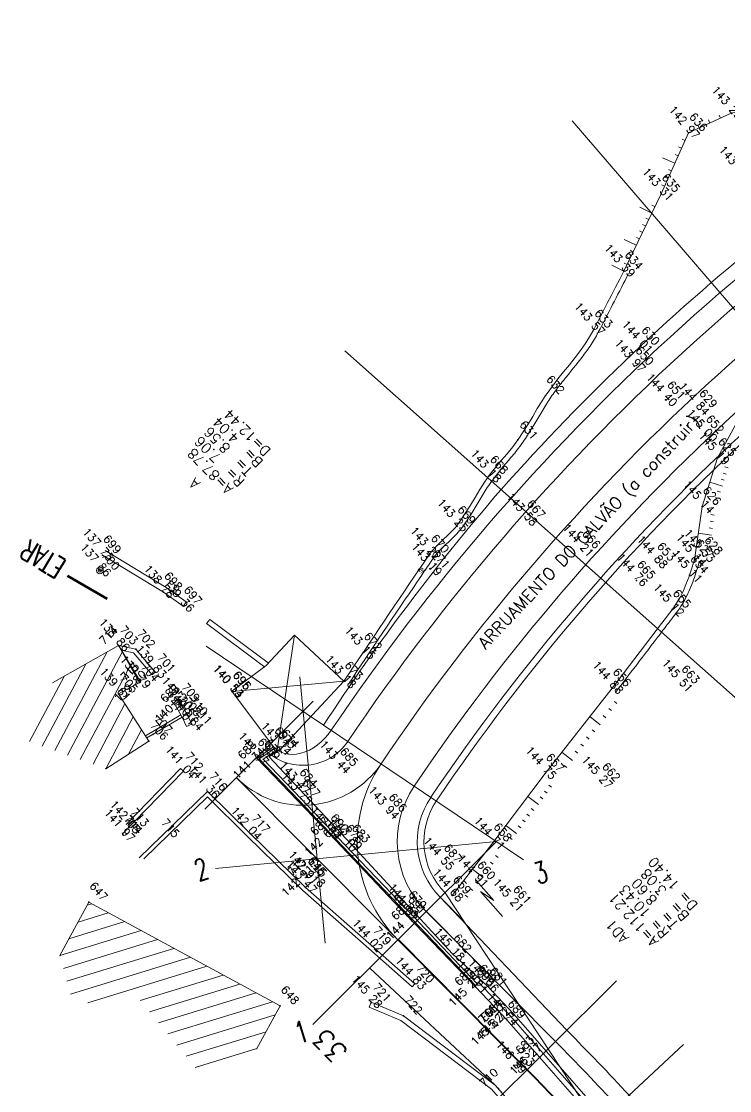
# Model space of a CAD drawing. Header units: millimetres. Extents: x -16 to 1007, y 828 to 1356.
# Drawn here: x 592 to 645.1, y 1263.4 to 1343.5 of the extents above; entities that cross this region are included whole.
import ezdxf
from ezdxf.enums import TextEntityAlignment as Align

# ---------------------------------------------------------------- set-up
doc = ezdxf.new("R2010")
doc.units = ezdxf.units.MM
doc.header["$LTSCALE"] = 4
doc.linetypes.add('CONTINUOUS1', pattern=[0, 0, 0])
doc.linetypes.add('DGN4', pattern=[16.364154, 8.182077, -4.091038, 0, -4.091038])
doc.layers.get('0').update_dxf_attribs({"linetype": 'CONTINUOUS1', "lineweight": 0})
for name, color, linetype, lineweight in [('10', 7, 'CONTINUOUS1', 0), ('13', 7, 'CONTINUOUS1', 0), ('17', 7, 'CONTINUOUS1', 0), ('2', 7, 'CONTINUOUS1', 0), ('57', 7, 'CONTINUOUS1', 0), ('Level 1', 7, 'Continuous', 0)]:
    doc.layers.add(name, color=color, linetype=linetype, lineweight=lineweight)
for name, color, linetype, lineweight, true_color in [('20', 4, 'CONTINUOUS1', 0, 0x00ffff), ('30', 3, 'CONTINUOUS1', 0, 0x00ff00), ('51', 1, 'CONTINUOUS1', 0, 0xff0000), ('53', 3, 'CONTINUOUS1', 0, 0x00ff00)]:
    doc.layers.add(name, color=color, linetype=linetype, lineweight=lineweight, true_color=true_color)
doc.styles.get("Standard").update_dxf_attribs({"font": 'txt_____.ttf'})
doc.styles.add('StyleArial', font='ARIAL.TTF')
doc.dimstyles.new('ISO-25', dxfattribs={"dimtxt": 2.5, "dimasz": 2.5, "dimexe": 1.25, "dimexo": 0.625, "dimtad": 1, "dimtxsty": 'Standard', "dimcen": 2.5, "dimadec": 0, "dimazin": 0, "dimtfac": 1, "dimtmove": 0, "dimatfit": 3, "dimfxl": 0, "dimarcsym": 0})

# ---------------------------------------------------------------- blocks, each defined once
blk = doc.blocks.new('anonymous')
at = {"color": 7, "linetype": 'Continuous', "lineweight": 0}
for p, q in [((-93.666, 99.059), (-132.744, 144.483)), ((-105.977, 88.295), (-149.798, 127.237)), ((-161.909, 108.062), (-161.693, 108.406)), ((-160.162, 106.765), (-159.923, 107.085)), ((-155.779, 103.495), (-160.162, 106.765)), ((-155.54, 103.816), (-159.923, 107.085)), ((-153.556, 105.901), (-155.681, 103.627)), ((-153.556, 105.901), (-154.865, 97.281)), ((-153.556, 105.901), (-149.857, 102.444)), ((-171.711, 102.315), (-166.768, 105.128)), ((-136.39, 89.061), (-160.186, 105.087)), ((-171.534, 97.248), (-167.609, 104.649)), ((-170.583, 96.907), (-166.486, 104.632)), ((-172.485, 97.589), (-169.23, 103.727)), ((-169.632, 96.566), (-165.9, 103.603)), ((-155.681, 103.627), (-158.255, 101.705)), ((-173.436, 97.931), (-170.851, 102.804)), ((-151.263, 82.813), (-153.171, 102.774)), ((-165.536, 102.154), (-165.314, 102.573)), ((-158.241, 101.68), (-149.857, 102.444)), ((-149.857, 102.444), (-154.623, 97.344)), ((-168.681, 96.225), (-166.283, 100.745)), ((-152.172, 100.953), (-160.3, 92.858)), ((-167.73, 95.884), (-165.664, 99.779)), ((-166.014, 96.985), (-165.044, 98.814)), ((-167.73, 95.884), (-164.496, 97.959)), ((-156.391, 96.676), (-155.143, 97.535)), ((-155.463, 96.766), (-154.623, 97.344)), ((-155.135, 97.527), (-154.865, 97.281)), ((-154.623, 97.344), (-154.865, 97.281)), ((-157.928, 95.22), (-135.437, 72.637)), ((-159.487, 88.406), (-138.41, 90.421)), ((-138.41, 90.421), (-152.198, 76.694)), ((-171.166, 81.877), (-168.997, 85.877)), ((-142.621, 86.228), (-140.875, 84.474)), ((-142.269, 86.582), (-130.804, 69.243)), ((-169.805, 84.386), (-167.533, 85.084)), ((-169.125, 85.641), (-168.765, 85.752)), ((-143.684, 85.17), (-136.693, 78.149)), ((-170.486, 83.132), (-166.301, 84.416)), ((-171.166, 81.877), (-165.069, 83.748)), ((-170.904, 80.911), (-163.837, 83.08)), ((-170.642, 79.945), (-162.605, 82.412)), ((-170.381, 78.98), (-161.373, 81.744)), ((-169.063, 78.338), (-160.141, 81.076)), ((-165.143, 78.495), (-158.909, 80.408)), ((-164.454, 77.66), (-157.677, 79.74)), ((-139.997, 79.624), (-139.744, 79.863)), ((-163.765, 76.826), (-156.445, 79.073)), ((-163.076, 75.991), (-155.213, 78.405)), ((-156.414, 74.845), (-154.65, 78.099)), ((-162.387, 75.157), (-155.019, 77.418)), ((-161.698, 74.322), (-155.699, 76.163)), ((-161.008, 73.488), (-156.38, 74.908))]:
    blk.add_line(p, q, dxfattribs=at)
at = {"color": 7, "lineweight": 0}
blk.add_line((-166.749, 105.104), (-165.127, 102.4), dxfattribs=at)
at = {"color": 1, "linetype": 'Continuous', "lineweight": 13, "true_color": 0xff0000}
blk.add_line((-147.927, 80.953), (-138.499, 72.159), dxfattribs=at)
at = {"color": 7, "linetype": 'Continuous', "lineweight": 0}
for points in [[(-128.85, 133.208), (-126.059, 139.009), (-124.004, 143.571), (-120.794, 145.055), (-115.665, 146.048), (-111.953, 145.944), (-106.501, 146.069), (-98.99, 146.256)], [(-122.399, 144.313), (-122.504, 144.54)], [(-121.597, 144.684), (-121.702, 144.911)], [(-123.202, 143.942), (-123.307, 144.169)], [(-124.261, 143.001), (-124.489, 143.104)], [(-124.775, 141.86), (-125.003, 141.963)], [(-124.518, 142.431), (-124.746, 142.533)], [(-125.032, 141.29), (-125.944, 141.701)], [(-125.289, 140.72), (-125.517, 140.822)], [(-125.802, 139.579), (-126.03, 139.682)], [(-125.546, 140.149), (-125.773, 140.252)], [(-126.757, 137.559), (-127.658, 137.992)], [(-126.524, 138.042), (-126.75, 138.15)], [(-126.989, 137.075), (-127.215, 137.184)], [(-127.222, 136.592), (-127.447, 136.7)], [(-127.92, 135.142), (-128.821, 135.575)], [(-127.687, 135.625), (-127.912, 135.733)], [(-127.455, 136.108), (-127.68, 136.217)], [(-128.152, 134.658), (-128.378, 134.767)], [(-128.385, 134.175), (-128.61, 134.283)], [(-149.857, 102.444), (-149.48, 103.009), (-149.103, 103.574), (-148.726, 104.138), (-148.413, 104.608), (-148.349, 104.703), (-147.972, 105.268), (-147.594, 105.832), (-147.215, 106.396), (-146.836, 106.959), (-146.457, 107.522), (-146.077, 108.085), (-145.696, 108.648), (-145.315, 109.21), (-144.934, 109.772), (-144.552, 110.333), (-144.17, 110.894), (-143.787, 111.455), (-143.42, 111.992), (-143.404, 112.016), (-142.971, 112.536), (-142.479, 113.007), (-141.975, 113.47), (-141.508, 113.963), (-141.392, 114.108), (-141.104, 114.507), (-140.73, 115.073), (-140.372, 115.652), (-140.021, 116.236), (-139.667, 116.816), (-139.299, 117.387), (-138.955, 117.876), (-138.907, 117.94), (-138.486, 118.472), (-138.048, 118.992), (-137.608, 119.51), (-137.179, 120.037), (-136.799, 120.549), (-136.776, 120.583), (-136.402, 121.149), (-136.044, 121.727), (-135.695, 122.31), (-135.347, 122.894), (-134.991, 123.472), (-134.728, 123.877), (-134.618, 124.038), (-134.22, 124.589), (-133.803, 125.127), (-133.375, 125.658), (-132.944, 126.188), (-132.518, 126.72), (-132.106, 127.261), (-131.716, 127.816), (-131.356, 128.389), (-131.112, 128.83), (-131.032, 128.985), (-130.72, 129.588), (-130.409, 130.192), (-130.097, 130.795), (-129.785, 131.398), (-129.473, 132.001), (-129.162, 132.605), (-128.85, 133.208), (-128.85, 133.208), (-128.85, 133.208)], [(-128.85, 133.208), (-129.751, 133.641)], [(-128.617, 133.691), (-128.843, 133.8)], [(-117.185, 128.737), (-119.034, 124.338), (-121.842, 119.204), (-122.992, 115.543), (-123.553, 111.563)], [(-121.414, 118.064), (-121.175, 117.989)], [(-121.27, 118.522), (-121.031, 118.447)], [(-122.417, 117.374), (-121.463, 117.074)], [(-121.557, 117.606), (-121.319, 117.531)], [(-121.845, 116.691), (-121.606, 116.616)], [(-122.132, 115.776), (-121.894, 115.701)], [(-121.989, 116.233), (-121.75, 116.159)], [(-122.319, 114.941), (-122.072, 114.906)], [(-122.459, 113.946), (-122.212, 113.911)], [(-122.389, 114.443), (-122.142, 114.408)], [(-123.272, 113.553), (-122.282, 113.413)], [(-122.67, 112.453), (-122.422, 112.418)], [(-122.6, 112.951), (-122.352, 112.916)], [(-161.926, 108.081), (-163.401, 109.138), (-167.98, 111.906)], [(-161.693, 108.406), (-163.181, 109.472), (-167.773, 112.249)], [(-129.739, 101.927), (-129.539, 102.189), (-129.339, 102.451), (-129.139, 102.713), (-128.939, 102.975), (-128.739, 103.236), (-128.539, 103.498), (-128.339, 103.76), (-128.139, 104.022), (-127.939, 104.284), (-127.74, 104.545), (-127.54, 104.807), (-127.34, 105.069), (-127.14, 105.331), (-126.94, 105.593), (-126.74, 105.854), (-126.54, 106.116), (-126.34, 106.378), (-126.14, 106.64), (-125.94, 106.902), (-125.74, 107.163), (-125.541, 107.425), (-125.341, 107.687), (-125.233, 107.827), (-125.142, 107.95), (-124.954, 108.221), (-124.779, 108.501), (-124.616, 108.789), (-124.464, 109.084), (-124.323, 109.384), (-124.193, 109.69), (-124.073, 109.999), (-123.963, 110.31), (-123.928, 110.413), (-123.86, 110.623), (-123.757, 110.936), (-123.655, 111.25), (-123.553, 111.563), (-123.553, 111.563), (-123.553, 111.563)], [(-122.74, 111.955), (-122.493, 111.921)], [(-166.768, 105.128), (-165.181, 102.34), (-166.772, 101.507), (-164.496, 97.959)], [(-164.011, 103.122), (-165.469, 104.862), (-166.768, 105.128)], [(-164.241, 102.93), (-165.631, 104.589), (-166.571, 104.781)], [(-164.011, 103.122), (-164.241, 102.93)], [(-129.739, 101.927), (-134.76, 95.534), (-138.687, 90.322), (-141.729, 86.369)], [(-155.135, 97.527), (-158.255, 101.705), (-158.241, 101.68)], [(-162.125, 100.824), (-162.489, 100.616)], [(-162.489, 100.616), (-161.965, 99.699), (-161.655, 99.043)], [(-162.125, 100.824), (-161.594, 99.892), (-161.277, 99.222)], [(-129.986, 100.399), (-129.789, 100.244)], [(-129.567, 100.931), (-129.371, 100.777)], [(-164.753, 98.36), (-162.101, 99.934)], [(-164.645, 98.192), (-161.999, 99.762)], [(-131.412, 99.796), (-130.626, 99.179)], [(-130.404, 99.866), (-130.208, 99.711)], [(-161.277, 99.222), (-161.655, 99.043)], [(-131.241, 98.8), (-131.044, 98.646)], [(-131.659, 98.268), (-131.463, 98.113)], [(-154.975, 97.448), (-156.216, 96.626), (-153.209, 93.493), (-149.957, 90.08), (-145.212, 85.106), (-139.997, 79.624)], [(-154.865, 97.281), (-155.906, 96.592), (-153.063, 93.63), (-149.803, 90.209), (-145.068, 85.245), (-139.852, 79.761)], [(-154.865, 97.281), (-154.975, 97.448)], [(-133.505, 97.133), (-132.718, 96.515)], [(-132.496, 97.202), (-132.3, 97.048)], [(-132.078, 97.735), (-131.881, 97.58)], [(-139.98, 79.53), (-145.175, 84.936), (-150.927, 90.998), (-156.391, 96.676)], [(-139.079, 79.567), (-141.699, 81.995), (-149.319, 90.226), (-155.463, 96.766)], [(-161.895, 95.702), (-166.491, 90.98)], [(-162.11, 95.911), (-166.196, 91.712)], [(-161.895, 95.702), (-162.11, 95.911)], [(-133.333, 96.137), (-133.137, 95.982)], [(-134.488, 94.649), (-134.288, 94.498)], [(-165.208, 89.209), (-160.097, 94.187), (-156.899, 91.033), (-152.731, 86.971), (-147.794, 82.62), (-144.532, 79.765)], [(-134.815, 94.214), (-134.616, 94.064)], [(-164.872, 89.118), (-160.098, 93.767), (-157.111, 90.821), (-152.935, 86.751), (-147.991, 82.393), (-144.729, 79.539)], [(-136.069, 93.797), (-135.27, 93.195)], [(-135.143, 93.78), (-134.943, 93.63)], [(-136.124, 92.477), (-135.925, 92.326)], [(-135.797, 92.911), (-135.597, 92.761)], [(-137.705, 91.625), (-136.906, 91.023)], [(-136.779, 91.608), (-136.579, 91.458)], [(-136.451, 92.042), (-136.252, 91.892)], [(-137.433, 90.739), (-137.233, 90.589)], [(-138.473, 89.37), (-138.275, 89.218)], [(-140.208, 88.346), (-139.415, 87.736)], [(-139.233, 88.382), (-139.035, 88.23)], [(-138.853, 88.876), (-138.655, 88.724)], [(-139.942, 87.502), (-138.619, 86.002), (-139.619, 86.666), (-138.296, 85.166), (-137.965, 84.791)], [(-140.374, 86.9), (-140.176, 86.748)], [(-139.994, 87.394), (-139.796, 87.242)], [(-168.997, 85.877), (-154.65, 78.099)], [(-140.755, 86.406), (-140.556, 86.253)], [(-144.532, 79.765), (-144.729, 79.539)], [(-130.804, 69.243), (-137.631, 77.041), (-139.98, 79.53)], [(-130.503, 69.506), (-137.335, 77.311), (-139.744, 79.863)], [(-130.292, 69.691), (-137.128, 77.5), (-139.079, 79.567)], [(-147.818, 78.372), (-147.974, 78.004)], [(-147.974, 78.004), (-145.596, 77.001), (-138.773, 71.865), (-132.978, 65.19)], [(-147.818, 78.372), (-145.395, 77.35)], [(-147.818, 78.372), (-145.395, 77.35), (-138.499, 72.159), (-132.676, 65.452)], [(-138.499, 72.159), (-132.676, 65.452)]]:
    blk.add_lwpolyline(points, dxfattribs=at)
for points in [[(-124.021, 143.59, 1), (-123.988, 143.552, 1), (-124.021, 143.59, 1)], [(-124.021, 143.59, 1), (-123.988, 143.552, 1), (-124.021, 143.59, 1)], [(-126.076, 139.028, 1), (-126.043, 138.99, 1), (-126.076, 139.028, 1)], [(-126.076, 139.028, 1), (-126.043, 138.99, 1), (-126.076, 139.028, 1)], [(-128.867, 133.227, 1), (-128.833, 133.189, 1), (-128.867, 133.227, 1)], [(-128.867, 133.227, 1), (-128.833, 133.189, 1), (-128.867, 133.227, 1)], [(-131.129, 128.849, 1), (-131.095, 128.812, 1), (-131.129, 128.849, 1)], [(-131.129, 128.849, 1), (-131.095, 128.812, 1), (-131.129, 128.849, 1)], [(-127.645, 127.606, 1), (-127.612, 127.569, 1), (-127.645, 127.606, 1)], [(-127.645, 127.606, 1), (-127.612, 127.569, 1), (-127.645, 127.606, 1)], [(-128.087, 126.091, 1), (-128.054, 126.054, 1), (-128.087, 126.091, 1)], [(-128.087, 126.091, 1), (-128.054, 126.054, 1), (-128.087, 126.091, 1)], [(-134.744, 123.895, 1), (-134.711, 123.858, 1), (-134.744, 123.895, 1)], [(-125.749, 123.563, 1), (-125.716, 123.526, 1), (-125.749, 123.563, 1)], [(-125.749, 123.563, 1), (-125.716, 123.526, 1), (-125.749, 123.563, 1)], [(-123.285, 122.855, 1), (-123.252, 122.817, 1), (-123.285, 122.855, 1)], [(-123.285, 122.855, 1), (-123.252, 122.817, 1), (-123.285, 122.855, 1)], [(-136.816, 120.567, 1), (-136.783, 120.53, 1), (-136.816, 120.567, 1)], [(-122.771, 120.928, 1), (-122.738, 120.891, 1), (-122.771, 120.928, 1)], [(-122.771, 120.928, 1), (-122.738, 120.891, 1), (-122.771, 120.928, 1)], [(-121.858, 119.223, 1), (-121.825, 119.185, 1), (-121.858, 119.223, 1)], [(-121.858, 119.223, 1), (-121.825, 119.185, 1), (-121.858, 119.223, 1)], [(-138.971, 117.895, 1), (-138.938, 117.857, 1), (-138.971, 117.895, 1)], [(-138.971, 117.895, 1), (-138.938, 117.857, 1), (-138.971, 117.895, 1)], [(-123.008, 115.562, 1), (-122.975, 115.524, 1), (-123.008, 115.562, 1)], [(-123.008, 115.562, 1), (-122.975, 115.524, 1), (-123.008, 115.562, 1)], [(-141.409, 114.127, 1), (-141.376, 114.089, 1), (-141.409, 114.127, 1)], [(-141.409, 114.127, 1), (-141.376, 114.089, 1), (-141.409, 114.127, 1)], [(-136.196, 114.567, 1), (-136.163, 114.53, 1), (-136.196, 114.567, 1)], [(-136.196, 114.567, 1), (-136.163, 114.53, 1), (-136.196, 114.567, 1)], [(-132.057, 112.312, 1), (-132.024, 112.275, 1), (-132.057, 112.312, 1)], [(-132.057, 112.312, 1), (-132.024, 112.275, 1), (-132.057, 112.312, 1)], [(-167.997, 111.925, 1), (-167.964, 111.888, 1), (-167.997, 111.925, 1)], [(-167.997, 111.925, 1), (-167.964, 111.888, 1), (-167.997, 111.925, 1)], [(-143.437, 112.011, 1), (-143.404, 111.974, 1), (-143.437, 112.011, 1)], [(-143.437, 112.011, 1), (-143.404, 111.974, 1), (-143.437, 112.011, 1)], [(-123.569, 111.581, 1), (-123.536, 111.544, 1), (-123.569, 111.581, 1)], [(-123.569, 111.581, 1), (-123.536, 111.544, 1), (-123.569, 111.581, 1)], [(-122.886, 111.84, 1), (-122.852, 111.802, 1), (-122.886, 111.84, 1)], [(-122.886, 111.84, 1), (-122.852, 111.802, 1), (-122.886, 111.84, 1)], [(-168.177, 110.766, 1), (-168.144, 110.729, 1), (-168.177, 110.766, 1)], [(-168.177, 110.766, 1), (-168.144, 110.729, 1), (-168.177, 110.766, 1)], [(-143.425, 110.909, 1), (-143.376, 110.852, 1), (-143.425, 110.909, 1)], [(-143.417, 110.899, 1), (-143.384, 110.862, 1), (-143.417, 110.899, 1)], [(-143.417, 110.899, 1), (-143.384, 110.862, 1), (-143.417, 110.899, 1)], [(-126.426, 111.369, 1), (-126.392, 111.332, 1), (-126.426, 111.369, 1)], [(-126.426, 111.369, 1), (-126.392, 111.332, 1), (-126.426, 111.369, 1)], [(-127.935, 110.023, 1), (-127.902, 109.985, 1), (-127.935, 110.023, 1)], [(-127.935, 110.023, 1), (-127.902, 109.985, 1), (-127.935, 110.023, 1)], [(-123.945, 110.432, 1), (-123.912, 110.395, 1), (-123.945, 110.432, 1)], [(-123.945, 110.432, 1), (-123.912, 110.395, 1), (-123.945, 110.432, 1)], [(-163.418, 109.156, 1), (-163.385, 109.119, 1), (-163.418, 109.156, 1)], [(-163.418, 109.156, 1), (-163.385, 109.119, 1), (-163.418, 109.156, 1)], [(-161.942, 108.099, 1), (-161.909, 108.062, 1), (-161.942, 108.099, 1)], [(-161.942, 108.099, 1), (-161.909, 108.062, 1), (-161.942, 108.099, 1)], [(-125.25, 107.846, 1), (-125.217, 107.809, 1), (-125.25, 107.846, 1)], [(-125.25, 107.846, 1), (-125.217, 107.809, 1), (-125.25, 107.846, 1)], [(-166.784, 105.147, 1), (-166.751, 105.109, 1), (-166.784, 105.147, 1)], [(-166.784, 105.147, 1), (-166.751, 105.109, 1), (-166.784, 105.147, 1)], [(-165.485, 104.881, 1), (-165.452, 104.844, 1), (-165.485, 104.881, 1)], [(-148.429, 104.627, 1), (-148.396, 104.59, 1), (-148.429, 104.627, 1)], [(-148.429, 104.627, 1), (-148.396, 104.59, 1), (-148.429, 104.627, 1)], [(-164.028, 103.141, 1), (-163.995, 103.103, 1), (-164.028, 103.141, 1)], [(-164.028, 103.141, 1), (-163.995, 103.103, 1), (-164.028, 103.141, 1)], [(-165.198, 102.359, 1), (-165.165, 102.321, 1), (-165.198, 102.359, 1)], [(-165.198, 102.359, 1), (-165.165, 102.321, 1), (-165.198, 102.359, 1)], [(-149.873, 102.463, 1), (-149.84, 102.425, 1), (-149.873, 102.463, 1)], [(-149.873, 102.463, 1), (-149.84, 102.425, 1), (-149.873, 102.463, 1)], [(-129.755, 101.946, 1), (-129.722, 101.909, 1), (-129.755, 101.946, 1)], [(-129.755, 101.946, 1), (-129.722, 101.909, 1), (-129.755, 101.946, 1)], [(-124.611, 102.173, 1), (-124.578, 102.135, 1), (-124.611, 102.173, 1)], [(-124.611, 102.173, 1), (-124.578, 102.135, 1), (-124.611, 102.173, 1)], [(-166.789, 101.526, 1), (-166.756, 101.489, 1), (-166.789, 101.526, 1)], [(-166.789, 101.526, 1), (-166.756, 101.489, 1), (-166.789, 101.526, 1)], [(-158.271, 101.723, 1), (-158.238, 101.686, 1), (-158.271, 101.723, 1)], [(-158.271, 101.723, 1), (-158.238, 101.686, 1), (-158.271, 101.723, 1)], [(-158.258, 101.699, 1), (-158.225, 101.661, 1), (-158.258, 101.699, 1)], [(-158.258, 101.699, 1), (-158.225, 101.661, 1), (-158.258, 101.699, 1)], [(-162.142, 100.842, 1), (-162.109, 100.805, 1), (-162.142, 100.842, 1)], [(-162.142, 100.842, 1), (-162.109, 100.805, 1), (-162.142, 100.842, 1)], [(-162.016, 99.78, 1), (-161.982, 99.743, 1), (-162.016, 99.78, 1)], [(-162.016, 99.78, 1), (-161.982, 99.743, 1), (-162.016, 99.78, 1)], [(-161.611, 99.911, 1), (-161.578, 99.873, 1), (-161.611, 99.911, 1)], [(-161.611, 99.911, 1), (-161.578, 99.873, 1), (-161.611, 99.911, 1)], [(-161.294, 99.24, 1), (-161.261, 99.203, 1), (-161.294, 99.24, 1)], [(-161.294, 99.24, 1), (-161.261, 99.203, 1), (-161.294, 99.24, 1)], [(-164.512, 97.978, 1), (-164.479, 97.94, 1), (-164.512, 97.978, 1)], [(-164.209, 98.479, 1), (-164.176, 98.442, 1), (-164.209, 98.479, 1)], [(-155.151, 97.546, 1), (-155.118, 97.508, 1), (-155.151, 97.546, 1)], [(-154.881, 97.3, 1), (-154.848, 97.263, 1), (-154.881, 97.3, 1)], [(-154.639, 97.363, 1), (-154.606, 97.325, 1), (-154.639, 97.363, 1)], [(-154.639, 97.363, 1), (-154.606, 97.325, 1), (-154.639, 97.363, 1)], [(-156.408, 96.694, 1), (-156.375, 96.657, 1), (-156.408, 96.694, 1)], [(-156.408, 96.694, 1), (-156.375, 96.657, 1), (-156.408, 96.694, 1)], [(-155.922, 96.61, 1), (-155.889, 96.573, 1), (-155.922, 96.61, 1)], [(-161.912, 95.72, 1), (-161.879, 95.683, 1), (-161.912, 95.72, 1)], [(-161.912, 95.72, 1), (-161.879, 95.683, 1), (-161.912, 95.72, 1)], [(-150.225, 95.983, 1), (-150.192, 95.946, 1), (-150.225, 95.983, 1)], [(-150.225, 95.983, 1), (-150.192, 95.946, 1), (-150.225, 95.983, 1)], [(-134.776, 95.553, 1), (-134.743, 95.516, 1), (-134.776, 95.553, 1)], [(-134.776, 95.553, 1), (-134.743, 95.516, 1), (-134.776, 95.553, 1)], [(-130.562, 94.852, 1), (-130.529, 94.815, 1), (-130.562, 94.852, 1)], [(-130.562, 94.852, 1), (-130.529, 94.815, 1), (-130.562, 94.852, 1)], [(-160.114, 94.206, 1), (-160.081, 94.168, 1), (-160.114, 94.206, 1)], [(-160.114, 94.206, 1), (-160.081, 94.168, 1), (-160.114, 94.206, 1)], [(-153.263, 94.426, 1), (-153.23, 94.388, 1), (-153.263, 94.426, 1)], [(-153.263, 94.426, 1), (-153.23, 94.388, 1), (-153.263, 94.426, 1)], [(-153.08, 93.649, 1), (-153.047, 93.611, 1), (-153.08, 93.649, 1)], [(-153.08, 93.649, 1), (-153.047, 93.611, 1), (-153.08, 93.649, 1)], [(-146.574, 92.564, 1), (-146.541, 92.527, 1), (-146.574, 92.564, 1)], [(-146.574, 92.564, 1), (-146.541, 92.527, 1), (-146.574, 92.564, 1)], [(-165.998, 91.522, 1), (-165.965, 91.484, 1), (-165.998, 91.522, 1)], [(-165.998, 91.522, 1), (-165.965, 91.484, 1), (-165.998, 91.522, 1)], [(-166.461, 90.953, 1), (-166.427, 90.916, 1), (-166.461, 90.953, 1)], [(-166.461, 90.953, 1), (-166.427, 90.916, 1), (-166.461, 90.953, 1)], [(-166.461, 90.953, 1), (-166.427, 90.916, 1), (-166.461, 90.953, 1)], [(-163.701, 90.712, 1), (-163.667, 90.674, 1), (-163.701, 90.712, 1)], [(-156.915, 91.052, 1), (-156.882, 91.014, 1), (-156.915, 91.052, 1)], [(-156.915, 91.052, 1), (-156.882, 91.014, 1), (-156.915, 91.052, 1)], [(-150.944, 91.017, 1), (-150.911, 90.979, 1), (-150.944, 91.017, 1)], [(-150.944, 91.017, 1), (-150.911, 90.979, 1), (-150.944, 91.017, 1)], [(-149.819, 90.227, 1), (-149.786, 90.19, 1), (-149.819, 90.227, 1)], [(-149.819, 90.227, 1), (-149.786, 90.19, 1), (-149.819, 90.227, 1)], [(-149.336, 90.245, 1), (-149.303, 90.207, 1), (-149.336, 90.245, 1)], [(-149.336, 90.245, 1), (-149.303, 90.207, 1), (-149.336, 90.245, 1)], [(-138.703, 90.341, 1), (-138.67, 90.303, 1), (-138.703, 90.341, 1)], [(-138.703, 90.341, 1), (-138.67, 90.303, 1), (-138.703, 90.341, 1)], [(-142.444, 88.755, 1), (-142.411, 88.718, 1), (-142.444, 88.755, 1)], [(-142.444, 88.755, 1), (-142.411, 88.718, 1), (-142.444, 88.755, 1)], [(-152.676, 87.813, 1), (-152.593, 87.719, 1), (-152.676, 87.813, 1)], [(-152.651, 87.785, 1), (-152.618, 87.747, 1), (-152.651, 87.785, 1)], [(-152.651, 87.785, 1), (-152.618, 87.747, 1), (-152.651, 87.785, 1)], [(-152.647, 87.793, 1), (-152.614, 87.756, 1), (-152.647, 87.793, 1)], [(-152.647, 87.793, 1), (-152.614, 87.756, 1), (-152.647, 87.793, 1)], [(-139.967, 87.53, 1), (-139.918, 87.474, 1), (-139.967, 87.53, 1)], [(-139.959, 87.521, 1), (-139.926, 87.483, 1), (-139.959, 87.521, 1)], [(-139.959, 87.521, 1), (-139.926, 87.483, 1), (-139.959, 87.521, 1)], [(-152.748, 86.989, 1), (-152.715, 86.952, 1), (-152.748, 86.989, 1)], [(-152.748, 86.989, 1), (-152.715, 86.952, 1), (-152.748, 86.989, 1)], [(-169.014, 85.896, 1), (-168.981, 85.859, 1), (-169.014, 85.896, 1)], [(-141.746, 86.388, 1), (-141.713, 86.351, 1), (-141.746, 86.388, 1)], [(-141.746, 86.388, 1), (-141.713, 86.351, 1), (-141.746, 86.388, 1)], [(-145.085, 85.263, 1), (-145.052, 85.226, 1), (-145.085, 85.263, 1)], [(-145.085, 85.263, 1), (-145.052, 85.226, 1), (-145.085, 85.263, 1)], [(-137.3, 85.726, 1), (-137.267, 85.688, 1), (-137.3, 85.726, 1)], [(-137.3, 85.726, 1), (-137.267, 85.688, 1), (-137.3, 85.726, 1)], [(-145.191, 84.955, 1), (-145.158, 84.917, 1), (-145.191, 84.955, 1)], [(-145.191, 84.955, 1), (-145.158, 84.917, 1), (-145.191, 84.955, 1)], [(-147.811, 82.638, 1), (-147.777, 82.601, 1), (-147.811, 82.638, 1)], [(-147.811, 82.638, 1), (-147.777, 82.601, 1), (-147.811, 82.638, 1)], [(-141.715, 82.013, 1), (-141.682, 81.976, 1), (-141.715, 82.013, 1)], [(-141.715, 82.013, 1), (-141.682, 81.976, 1), (-141.715, 82.013, 1)], [(-144.548, 79.783, 1), (-144.515, 79.746, 1), (-144.548, 79.783, 1)], [(-144.548, 79.783, 1), (-144.515, 79.746, 1), (-144.548, 79.783, 1)], [(-139.997, 79.549, 1), (-139.964, 79.512, 1), (-139.997, 79.549, 1)], [(-139.997, 79.549, 1), (-139.964, 79.512, 1), (-139.997, 79.549, 1)], [(-139.868, 79.78, 1), (-139.835, 79.742, 1), (-139.868, 79.78, 1)], [(-139.096, 79.586, 1), (-139.062, 79.549, 1), (-139.096, 79.586, 1)], [(-139.096, 79.586, 1), (-139.062, 79.549, 1), (-139.096, 79.586, 1)], [(-154.666, 78.118, 1), (-154.633, 78.081, 1), (-154.666, 78.118, 1)], [(-147.835, 78.391, 1), (-147.802, 78.353, 1), (-147.835, 78.391, 1)], [(-147.835, 78.391, 1), (-147.802, 78.353, 1), (-147.835, 78.391, 1)], [(-145.412, 77.369, 1), (-145.378, 77.332, 1), (-145.412, 77.369, 1)], [(-137.648, 77.06, 1), (-137.615, 77.023, 1), (-137.648, 77.06, 1)], [(-137.648, 77.06, 1), (-137.615, 77.023, 1), (-137.648, 77.06, 1)], [(-137.005, 73.489, 1), (-136.972, 73.452, 1), (-137.005, 73.489, 1)], [(-137.005, 73.489, 1), (-136.972, 73.452, 1), (-137.005, 73.489, 1)]]:
    blk.add_lwpolyline(points, format="xyb", dxfattribs=at)
for radius in [0.25, 0.125]:
    blk.add_circle((-168.161, 110.747), radius, dxfattribs=at)
for centre, major_axis, ratio, start_param, end_param in [((-14.362, 6.879), (-137.272, 92.448), 1, 5.807416, 6.149362), ((-14.362, 6.879), (-136.443, 91.89), 1, 5.808677, 6.283185), ((-14.362, 6.879), (91.052, 135.198), 1, 1.09821, 1.570796), ((-14.362, 6.879), (-132.71, 89.376), 1, 5.814552, 6.283185), ((-14.362, 6.879), (-130.222, 87.7), 1, 5.818661, 6.283185), ((-14.362, 6.879), (-128.978, 86.862), 1, 5.820776, 6.283185), ((-14.362, 6.879), (-128.563, 86.583), 1, 5.82149, 6.283185), ((-12.987, 8.652), (-138.398, 90.508), 1, 6.149362, 6.283185), ((-152.925, 100.202), (-1.958, -2.908), 0.730177, 6.088429, 7.853982), ((-152.925, 100.202), (3.368, -2.268), 1, 4.517632, 6.283185), ((-152.925, 100.202), (-3.944, -5.856), 1, 6.088429, 7.853982), ((-138.414, 90.421), (-8.659, 5.832), 1, 0, 1.37604), ((-138.414, 90.421), (-6.171, 4.156), 1, 0, 1.37604), ((-138.414, 90.421), (-4.927, 3.318), 1, 0, 1.37604), ((-138.414, 90.421), (3.039, 4.512), 1, 1.570796, 2.946836)]:
    blk.add_ellipse(centre, major_axis=major_axis, ratio=ratio, start_param=start_param, end_param=end_param, dxfattribs=at)
for points, knots in [([(-149.524, 102.222), (-147.797, 104.811), (-146.067, 107.396), (-144.098, 110.289), (-143.77, 110.771), (-143.441, 111.253), (-143.222, 111.574), (-143.113, 111.74), (-142.595, 112.43), (-141.95, 112.888), (-141.24, 113.653), (-141.104, 113.824), (-140.866, 114.148), (-140.751, 114.312), (-140.419, 114.809), (-140.211, 115.146), (-139.602, 116.153), (-139.215, 116.821), (-138.346, 118.049), (-137.837, 118.616), (-137.075, 119.521), (-136.823, 119.831), (-136.35, 120.485), (-136.135, 120.818), (-135.509, 121.824), (-135.126, 122.503), (-134.516, 123.476), (-134.309, 123.79), (-133.863, 124.405), (-133.627, 124.708), (-132.901, 125.615), (-132.391, 126.216), (-131.675, 127.168), (-131.444, 127.493), (-131.012, 128.17), (-130.816, 128.531), (-129.923, 130.259), (-129.209, 131.642), (-128.495, 133.024)], [0, 0, 0, 0, 0.25, 0.25, 0.28125, 0.296875, 0.296875, 0.3125, 0.3125, 0.375, 0.375, 0.390625, 0.390625, 0.40625, 0.40625, 0.4375, 0.4375, 0.5, 0.5, 0.5625, 0.5625, 0.59375, 0.59375, 0.625, 0.625, 0.6875, 0.6875, 0.71875, 0.71875, 0.75, 0.75, 0.8125, 0.8125, 0.84375, 0.84375, 0.875, 0.875, 1, 1, 1, 1]), ([(-129.421, 101.685), (-128.255, 103.212), (-126.797, 105.121), (-125.339, 107.03), (-124.902, 107.603), (-124.747, 107.807), (-124.469, 108.232), (-124.341, 108.452), (-123.986, 109.124), (-123.79, 109.59), (-123.461, 110.532), (-123.322, 110.982), (-123.173, 111.438)], [0, 0, 0, 0, 0.5, 0.625, 0.625, 0.6875, 0.6875, 0.75, 0.75, 0.875, 0.875, 1, 1, 1, 1])]:
    blk.add_open_spline(points, degree=3, knots=knots, dxfattribs=at)
for p in [(-167.73, 95.884), (-171.166, 81.877)]:
    blk.add_point(p, dxfattribs=at)
at = {"layer": '17', "color": 7, "flags": 128}
blk.add_lwpolyline([(-152.661, 87.74, 0.075, 0.0000075, 1), (-152.607, 87.792, 0.075, 0.0000075, 1), (-152.661, 87.74, 0.075, 0.0000075, 1)], format="xyseb", dxfattribs=at)
at = {"layer": '2', "color": 7, "flags": 128}
for points in [[(-156.277, 96.581), (-156.06, 96.788)], [(-140.019, 79.598), (-139.803, 79.806)]]:
    blk.add_lwpolyline(points, dxfattribs=at)
at = {"layer": '20', "color": 1, "linetype": 'Continuous', "lineweight": 13, "true_color": 0xff0000}
for p, q in [((-152.198, 76.694), (-138.41, 90.421)), ((-142.652, 86.285), (-133.132, 76.266)), ((-143.716, 85.228), (-133.984, 75.421)), ((-142.538, 66.932), (-129.403, 79.967)), ((-124.372, 75.193), (-138.561, 62.014)), ((-137.93, 71.504), (-138.499, 72.159))]:
    blk.add_line(p, q, dxfattribs=at)
at = {"layer": '20', "color": 1, "linetype": 'DGN4', "lineweight": 40, "true_color": 0xff0000}
blk.add_line((-145.797, 83.066), (-136.113, 73.308), dxfattribs=at)
at = {"layer": '20', "color": 1, "linetype": 'Continuous', "lineweight": 13, "true_color": 0xff0000}
for major_axis in [(154.129, 133.948), (153.223, 133.161)]:
    blk.add_ellipse((-278.076, -67.57), major_axis=major_axis, ratio=1, start_param=0, end_param=0.066104, dxfattribs=at)
at = {"layer": '20', "color": 1, "linetype": 'DGN4', "lineweight": 40, "true_color": 0xff0000}
blk.add_ellipse((-278.076, -67.57), major_axis=(150.958, 131.193), ratio=1, start_param=0, end_param=0.066104, dxfattribs=at)
at = {"layer": '10', "color": 7, "linetype": 'Continuous', "lineweight": 0, "width": 0.653071}
blk.add_text('ETAR', height=1.6094, rotation=148.83981, dxfattribs=at).set_placement((-171.434, 110.073), align=Align.TOP_LEFT)
at = {"layer": '20', "color": 1, "linetype": 'Continuous', "lineweight": 13, "true_color": 0xff0000}
blk.add_text('33', height=1.5, rotation=133.99999, dxfattribs=at).set_placement((-150.55, 73.648), align=Align.TOP_LEFT)
at = {"layer": '30', "color": 7, "linetype": 'Continuous', "lineweight": 0}
for s, p in [('143 29 ', (-121.185, 145.499)), ('142 97 ', (-124.396, 144.014)), ('636', (-123.479, 144.185)), ('143 96 ', (-120.652, 141.008)), ('143 31 ', (-126.384, 139.377)), ('635', (-125.534, 139.623)), ('143 39 ', (-129.241, 133.651)), ('634', (-128.325, 133.822)), ('143 57 ', (-131.503, 129.274)), ('633', (-130.587, 129.444)), ('144 01 ', (-127.921, 127.919)), ('630', (-127.07, 128.164)), ('143 97 ', (-128.461, 126.516)), ('650', (-127.512, 126.649)), ('632', (-134.202, 124.49)), ('144 40 ', (-126.09, 123.95)), ('651', (-125.141, 124.083)), ('144 84 ', (-123.66, 123.279)), ('629', (-122.743, 123.45)), ('145 00 ', (-123.08, 121.278)), ('631', (-136.208, 121.087)), ('652', (-122.229, 121.523)), ('145 19 ', (-122.167, 119.572)), ('625', (-121.316, 119.818)), ('143 18 ', (-139.28, 118.244)), ('668', (-138.429, 118.489)), ('145 14 ', (-123.317, 115.911)), ('143 58 ', (-136.571, 114.992)), ('626', (-122.466, 116.157)), ('143 25 ', (-141.783, 114.552)), ('669', (-140.867, 114.722)), ('667', (-135.654, 115.162)), ('143 22 ', (-143.811, 112.436)), ('144 21 ', (-132.365, 112.662)), ('137 73 ', (-168.371, 112.35)), ('699', (-167.455, 112.52)), ('670', (-142.862, 112.569)), ('666', (-131.515, 112.907)), ('144 88 ', (-126.8, 111.794)), ('145 14 ', (-123.878, 111.931)), ('145 53 ', (-123.26, 112.264)), ('628', (-122.344, 112.435)), ('137 86 ', (-168.552, 111.191)), ('143 19 ', (-143.726, 111.249)), ('653', (-125.884, 111.964)), ('627', (-123.028, 112.176)), ('700', (-167.569, 111.286)), ('671', (-142.809, 111.419)), ('144 76 ', (-128.309, 110.447)), ('145 11 ', (-124.207, 110.73)), ('654', (-123.403, 111.027)), ('138 78 ', (-163.792, 109.581)), ('665', (-127.393, 110.618)), ('139 36 ', (-162.317, 108.524)), ('698', (-162.876, 109.751)), ('697', (-161.4, 108.694)), ('145 12 ', (-125.558, 108.196)), ('655', (-124.708, 108.441)), ('138 86 ', (-167.159, 105.571)), ('703', (-166.209, 105.704)), ('702', (-164.91, 105.439)), ('143 15 ', (-148.738, 104.977)), ('672', (-147.887, 105.222)), ('139 79 ', (-165.573, 102.783)), ('139 83 ', (-164.403, 103.565)), ('701', (-163.387, 103.623)), ('143 18 ', (-150.182, 102.812)), ('704', (-164.623, 102.916)), ('140 53 ', (-158.613, 102.11)), ('140 54 ', (-158.599, 102.086)), ('673', (-149.331, 103.058)), ('144 88 ', (-130.13, 102.371)), ('145 51 ', (-124.919, 102.522)), ('663', (-124.069, 102.767)), ('139 61 ', (-167.097, 101.876)), ('705', (-166.214, 102.084)), ('140 20 ', (-162.45, 101.192)), ('695', (-157.729, 102.318)), ('696', (-157.716, 102.294)), ('656', (-129.213, 102.541)), ('709', (-161.567, 101.4)), ('141 01 ', (-162.225, 100.017)), ('140 57 ', (-161.952, 100.298)), ('140 84 ', (-161.635, 99.627)), ('708', (-161.441, 100.338)), ('710', (-160.97, 100.393)), ('711', (-160.64, 99.708)), ('706', (-163.937, 98.535)), ('707', (-163.634, 99.037)), ('143 24 ', (-155.014, 97.787)), ('694', (-154.609, 98.141)), ('675', (-154.339, 97.895)), ('674', (-154.098, 97.958)), ('141 27 ', (-156.716, 97.044)), ('693', (-155.866, 97.289)), ('676', (-155.38, 97.205)), ('143 44 ', (-150.6, 96.408)), ('141 04 ', (-162.187, 96.032)), ('712', (-161.304, 96.24)), ('685', (-149.683, 96.578)), ('144 75 ', (-135.151, 95.978)), ('143 47 ', (-153.638, 94.85)), ('657', (-134.234, 96.148)), ('145 27 ', (-130.936, 95.277)), ('662', (-130.02, 95.447)), ('141 36 ', (-160.422, 94.555)), ('716', (-159.506, 94.726)), ('143 75 ', (-153.455, 94.073)), ('684', (-152.721, 95.021)), ('677', (-152.538, 94.244)), ('143 94 ', (-146.949, 92.989)), ('686', (-146.032, 93.159)), ('142 05 ', (-166.339, 91.909)), ('141 97 ', (-166.769, 91.303)), ('714', (-165.852, 91.473)), ('713', (-165.39, 92.042)), ('142 04 ', (-157.257, 91.439)), ('717', (-156.307, 91.572)), ('142 64 ', (-151.319, 91.442)), ('692', (-150.402, 91.612)), ('715', (-163.092, 91.232)), ('144 10 ', (-150.095, 90.539)), ('143 89 ', (-149.71, 90.669)), ('678', (-149.278, 90.822)), ('683', (-148.794, 90.84)), ('144 71 ', (-139.012, 90.69)), ('658', (-138.161, 90.935)), ('144 55 ', (-142.818, 89.18)), ('687', (-141.902, 89.35)), ('142 91 ', (-152.959, 88.134)), ('142 91 ', (-152.955, 88.143)), ('645', (-152.109, 88.38)), ('646', (-152.105, 88.388)), ('E15', (-152.012, 88.27)), ('144 91 ', (-140.267, 87.87)), ('143 47 ', (-153.123, 87.414)), ('718', (-152.14, 87.509)), ('144 68 ', (-142.12, 86.813)), ('660', (-139.384, 88.078)), ('659', (-141.204, 86.983)), ('145 21 ', (-137.609, 86.075)), ('647', (-168.472, 86.491)), ('144 02 ', (-145.533, 85.342)), ('144 83 ', (-145.459, 85.688)), ('679', (-144.543, 85.858)), ('661', (-136.692, 86.246)), ('691', (-144.583, 85.475)), ('144 02 ', (-148.152, 83.025)), ('719', (-147.202, 83.158)), ('145 18 ', (-142.024, 82.363)), ('682', (-141.174, 82.608)), ('144 83 ', (-144.923, 80.208)), ('720', (-143.973, 80.341)), ('145 21 ', (-140.305, 79.899)), ('145 56 ', (-139.47, 80.011)), ('680', (-139.293, 80.337)), ('145 28 ', (-148.209, 78.815)), ('690', (-139.422, 80.107)), ('681', (-138.487, 80.106)), ('648', (-154.124, 78.713)), ('721', (-147.227, 78.911)), ('722', (-144.87, 77.964)), ('145 74 ', (-138.023, 77.485)), ('689', (-137.106, 77.655)), ('146 29 ', (-137.38, 73.914)), ('723', (-136.463, 74.084))]:
    blk.add_text(s, height=0.6, rotation=311.42648, dxfattribs=at).set_placement(p, align=Align.CENTER)
at = {"layer": '30', "color": 7, "linetype": 'Continuous', "lineweight": 0, "style": 'StyleArial'}
for s, height, width, p in [('tel', 0.5, 0.483508, (-144.212, 110.667)), ('714', 0.6, 0.763868, (-166.011, 91.653))]:
    blk.add_text(s, height=height, rotation=311.42648, dxfattribs=dict(at, width=width)).set_placement(p, align=Align.CENTER)
at = {"layer": 'Level 1', "color": 7, "linetype": 'Continuous', "lineweight": 0}
for s, rotation, p in [('D=12.44', 134.58213, (-156.843, 121.347)), ('B=  4.04', 134.58213, (-157.549, 120.638)), ('T=  8.56', 134.58213, (-158.272, 119.947)), ('R=  7.06', 134.58213, (-158.921, 119.181)), ('A=87.78', 134.58213, (-159.619, 118.465)), ('A', 134.58213, (-160.808, 117.535)), ('D= 14.40', 131.81357, (-124.905, 87.511)), ('B=  3.08', 131.81357, (-125.501, 86.676)), ('T=  8.60', 131.81357, (-126.257, 86.022)), ('R= 10.43', 131.81357, (-127.066, 85.427)), ('A=112.21', 131.81357, (-127.849, 84.802)), ('AD1 ', 131.81357, (-129.249, 84.117))]:
    blk.add_text(s, height=0.75, rotation=rotation, dxfattribs=at).set_placement(p, align=Align.CENTER)
at = {"layer": 'Level 1', "color": 7}
blk.add_text('ARRUAMENTO DO GALVÃO (a construir)', height=0.9, rotation=46.68708, dxfattribs=at).set_placement((-131.176, 113.351), align=Align.CENTER)
at = {"layer": 'Level 1', "color": 7, "linetype": 'Continuous', "lineweight": 0, "width": 0.653071}
for s, p in [('2', (-160.747, 87.443)), ('3', (-135.278, 87.199)), ('1', (-153.24, 75.239))]:
    blk.add_text(s, height=1.609, rotation=17.06201, dxfattribs=at).set_placement(p)
at = {"layer": '10', "color": 7, "linetype": 'Continuous', "lineweight": 0}
blk.add_leader([(-170.591, 110.347), (-167.611, 108.635)], dimstyle='ISO-25', override={"dimscale": 1, "dimtxt": 0.18, "dimasz": 0.18, "dimgap": 0.09, "dimtad": 0, "dimclrd": 0, "dimlwd": 65534}, dxfattribs=at)

msp = doc.modelspace()

# ---------------------------------------------------------------- linework, layer by layer
at = {"layer": '13', "linetype": 'Continuous', "lineweight": 0}
for points in [[(600.891, 1293.978, 1), (600.927, 1294.013, 1), (600.891, 1293.978, 1)], [(603.941, 1292.422, 1), (603.977, 1292.457, 1), (603.941, 1292.422, 1)], [(609.758, 1288.176, 1), (609.794, 1288.211, 1), (609.758, 1288.176, 1)], [(615.192, 1282.468, 1), (615.228, 1282.503, 1), (615.192, 1282.468, 1)], [(613.401, 1279.361, 1), (613.437, 1279.396, 1), (613.401, 1279.361, 1)], [(621.262, 1276.12, 1), (621.298, 1276.155, 1), (621.262, 1276.12, 1)], [(626.017, 1271.193, 1), (626.053, 1271.228, 1), (626.017, 1271.193, 1)], [(628.203, 1268.782, 1), (628.239, 1268.816, 1), (628.203, 1268.782, 1)], [(627.684, 1268.258, 1), (627.72, 1268.293, 1), (627.684, 1268.258, 1)], [(630.597, 1266.057, 1), (630.633, 1266.092, 1), (630.597, 1266.057, 1)]]:
    msp.add_lwpolyline(points, format="xyb", dxfattribs=at)
at = {"layer": '51', "linetype": 'Continuous', "lineweight": 0}
for points in [[(599.287, 1296.7, 1), (599.323, 1296.734, 1), (599.287, 1296.7, 1)], [(600.891, 1293.978, 1), (600.927, 1294.013, 1), (600.891, 1293.978, 1)], [(613.401, 1279.361, 1), (613.437, 1279.396, 1), (613.401, 1279.361, 1)], [(627.684, 1268.258, 1), (627.72, 1268.293, 1), (627.684, 1268.258, 1)], [(627.786, 1263.508, 1), (627.822, 1263.543, 1), (627.786, 1263.508, 1)]]:
    msp.add_lwpolyline(points, format="xyb", dxfattribs=at)
at = {"layer": '53', "linetype": 'Continuous', "lineweight": 0}
msp.add_lwpolyline([(627.657, 1268.232, 1), (627.747, 1268.319, 1), (627.657, 1268.232, 1)], format="xyb", dxfattribs=at)
at = {"layer": '57', "linetype": 'Continuous', "lineweight": 0}
for points in [[(603.941, 1292.422, 1), (603.977, 1292.457, 1), (603.941, 1292.422, 1)], [(609.758, 1288.176, 1), (609.794, 1288.211, 1), (609.758, 1288.176, 1)], [(615.192, 1282.468, 1), (615.228, 1282.503, 1), (615.192, 1282.468, 1)], [(621.262, 1276.12, 1), (621.298, 1276.155, 1), (621.262, 1276.12, 1)], [(626.017, 1271.193, 1), (626.053, 1271.228, 1), (626.017, 1271.193, 1)], [(628.203, 1268.782, 1), (628.239, 1268.816, 1), (628.203, 1268.782, 1)], [(630.597, 1266.057, 1), (630.633, 1266.092, 1), (630.597, 1266.057, 1)]]:
    msp.add_lwpolyline(points, format="xyb", dxfattribs=at)

# ---------------------------------------------------------------- block references
at = {"color": 7, "linetype": 'Continuous', "lineweight": 0}
msp.add_blockref('anonymous', (766.054, 1191.612), dxfattribs=at)

# ---------------------------------------------------------------- texts
at = {"layer": '13', "linetype": 'Continuous', "lineweight": 0}
for s, p in [('139 80 ', (600.519, 1293.619)), ('140 23 ', (603.569, 1292.064)), ('141 34 ', (609.423, 1287.852)), ('142 68 ', (614.785, 1282.075)), ('142 91 ', (613.066, 1279.037)), ('144 15 ', (620.927, 1275.796)), ('145 25 ', (625.609, 1270.8)), ('145 72 ', (627.796, 1268.388)), ('145 82 ', (627.277, 1267.865)), ('146 27 ', (630.19, 1265.664))]:
    msp.add_text(s, height=0.6, rotation=44, dxfattribs=at).set_placement(p, align=Align.CENTER)
at = {"layer": '51', "linetype": 'Continuous', "lineweight": 0}
for s, p in [('714', (598.74, 1297.284)), ('713', (600.344, 1294.562)), ('715', (612.855, 1279.945)), ('711', (627.187, 1268.89)), ('710', (627.275, 1264.127))]:
    msp.add_text(s, height=0.6, rotation=44, dxfattribs=at).set_placement(p, align=Align.CENTER)
at = {"layer": '53', "linetype": 'Continuous', "lineweight": 0}
msp.add_text('E9', height=0.6, rotation=44, dxfattribs=at).set_placement((627.149, 1268.854), align=Align.CENTER)
at = {"layer": '57', "linetype": 'Continuous', "lineweight": 0}
for s, p in [('689', (603.322, 1292.937)), ('688', (609.14, 1288.691)), ('687', (614.574, 1282.983)), ('686', (620.644, 1276.635)), ('685', (625.398, 1271.708)), ('684', (627.584, 1269.296)), ('683', (629.979, 1266.572))]:
    msp.add_text(s, height=0.6, rotation=44, dxfattribs=at).set_placement(p, align=Align.CENTER)

doc.saveas('drawing.dxf')
